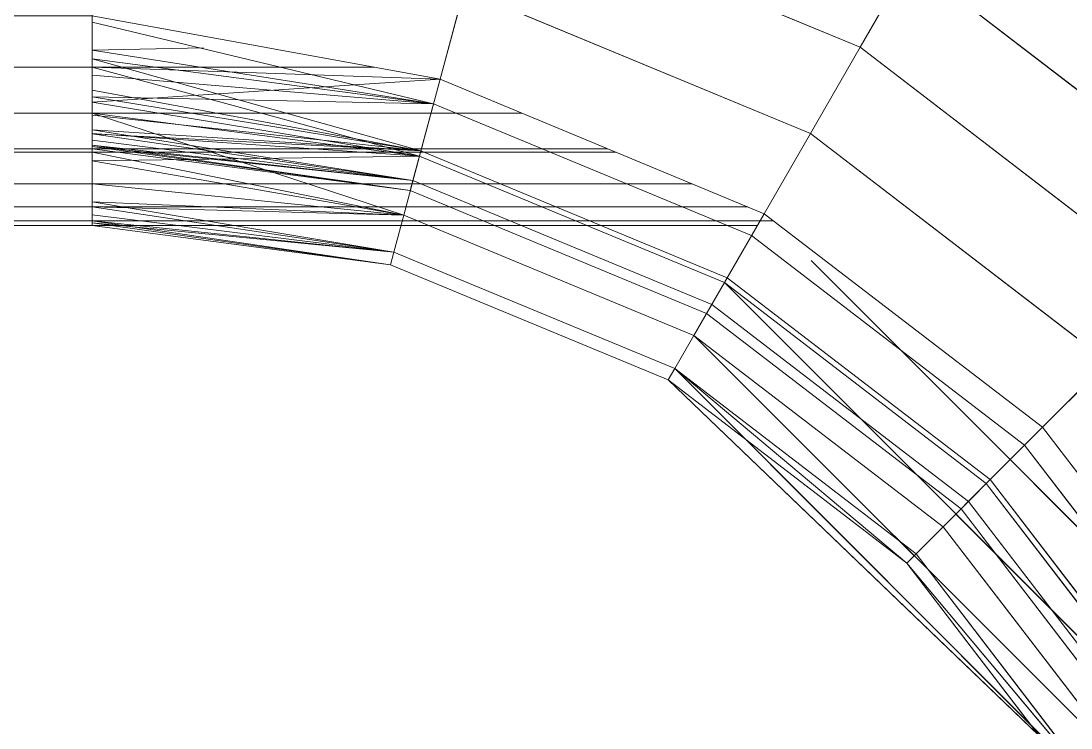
# Model space of a CAD drawing. Header units: centimetres. Extents: x -13689 to 3489, y -437 to 1921.
# Drawn here: x -2972.127 to -2970.759, y 189.646 to 190.566 of the extents above; entities that cross this region are included whole.
import ezdxf

# ---------------------------------------------------------------- set-up
doc = ezdxf.new("R2010")
doc.units = ezdxf.units.CM
doc.layers.add('M-EQPM', color=7, linetype='Continuous', lineweight=9)

# ---------------------------------------------------------------- blocks, each defined once
blk = doc.blocks.new('EQ-05-007 - EQ-05-007_dwg_Agrupar_308-1548997-Sección 3-2')
at = {"layer": 'M-EQPM', "color": 136, "true_color": 0x007f7f}
for p, q in [((-2104.3929, 190.7319), (-2103.9105, 190.5321)), ((-2103.9105, 190.5321), (-2103.8458, 190.6441)), ((-2103.8458, 190.6441), (-2103.4048, 190.3057)), ((-2104.4576, 190.4904), (-2104.4264, 190.6069)), ((-2104.4264, 190.6069), (-2103.9752, 190.42)), ((-2104.9105, 190.5061), (-2104.9105, 190.573)), ((-2104.4576, 190.4904), (-2104.9105, 190.573)), ((-2104.4661, 190.4586), (-2104.9105, 190.5649)), ((-2104.4661, 190.4586), (-2104.9105, 190.5649)), ((-2104.7659, 190.5316), (-2104.9105, 190.5285)), ((-2104.7659, 190.5316), (-2104.9105, 190.5285)), ((-2104.9105, 190.5285), (-2104.4661, 190.4586)), ((-2104.9105, 190.5285), (-2104.4661, 190.4586)), ((-2103.9752, 190.42), (-2103.9105, 190.5321)), ((-2103.9105, 190.5321), (-2103.4963, 190.2142)), ((-2104.4825, 190.3972), (-2104.9105, 190.5172)), ((-2104.4661, 190.4586), (-2104.9105, 190.5172)), ((-2104.9105, 190.5061), (-2120.9105, 190.5061)), ((-2104.4844, 190.3903), (-2104.9105, 190.5061)), ((-2104.9105, 190.4464), (-2104.9105, 190.5061)), ((-2104.9105, 190.5061), (-2104.4576, 190.4904)), ((-2104.4576, 190.4904), (-2104.9105, 190.5061)), ((-2104.9105, 190.5061), (-2104.4576, 190.4904)), ((-2104.4661, 190.4586), (-2104.9105, 190.4958)), ((-2104.4576, 190.4904), (-2104.9105, 190.4606)), ((-2104.4844, 190.3903), (-2104.4576, 190.4904)), ((-2104.4576, 190.4904), (-2104.4844, 190.3903)), ((-2104.4576, 190.4904), (-2104.0355, 190.3155)), ((-2104.4825, 190.3972), (-2104.9105, 190.4764)), ((-2104.4661, 190.4586), (-2104.9105, 190.4674)), ((-2104.9105, 190.4674), (-2104.4825, 190.3972)), ((-2104.4844, 190.3903), (-2104.9105, 190.4606)), ((-2104.4825, 190.3972), (-2104.4661, 190.4586)), ((-2104.4661, 190.4586), (-2104.4825, 190.3972)), ((-2104.4661, 190.4586), (-2104.0519, 190.2871)), ((-2104.4661, 190.4586), (-2104.0519, 190.2871)), ((-2104.4661, 190.4586), (-2104.0519, 190.2871)), ((-2104.4661, 190.4586), (-2104.0519, 190.2871)), ((-2104.9105, 190.4464), (-2120.9105, 190.4464)), ((-2104.5049, 190.3136), (-2104.9105, 190.4464)), ((-2104.9105, 190.3955), (-2104.9105, 190.4464)), ((-2104.4844, 190.3903), (-2104.9105, 190.4464)), ((-2104.4825, 190.3972), (-2104.9105, 190.4436)), ((-2104.4825, 190.3972), (-2104.9105, 190.4436)), ((-2104.4825, 190.3972), (-2104.9105, 190.4247)), ((-2104.9105, 190.4247), (-2104.4929, 190.3586)), ((-2104.4844, 190.3903), (-2104.9105, 190.4198)), ((-2104.4929, 190.3586), (-2104.9105, 190.4196)), ((-2104.9105, 190.4196), (-2104.4825, 190.3972)), ((-2104.0355, 190.3155), (-2103.9752, 190.42)), ((-2103.9752, 190.42), (-2103.5878, 190.1227)), ((-2104.4929, 190.3586), (-2104.9105, 190.4111)), ((-2104.4964, 190.3455), (-2104.9105, 190.4049)), ((-2104.9105, 190.4049), (-2104.4929, 190.3586)), ((-2104.4964, 190.3455), (-2104.9105, 190.4028)), ((-2104.4929, 190.3586), (-2104.9105, 190.4028)), ((-2104.9105, 190.4), (-2120.9105, 190.4)), ((-2104.9105, 190.3955), (-2120.9105, 190.3955)), ((-2104.4964, 190.3455), (-2104.9105, 190.4)), ((-2104.5049, 190.3136), (-2104.9105, 190.3955)), ((-2104.9105, 190.3545), (-2104.9105, 190.3955)), ((-2104.4844, 190.3903), (-2104.9105, 190.3843)), ((-2104.5049, 190.3136), (-2104.4844, 190.3903)), ((-2104.4844, 190.3903), (-2104.5049, 190.3136)), ((-2104.4929, 190.3586), (-2104.4825, 190.3972)), ((-2104.4825, 190.3972), (-2104.4929, 190.3586)), ((-2104.4844, 190.3903), (-2104.0873, 190.2259)), ((-2104.4844, 190.3903), (-2104.0873, 190.2259)), ((-2104.4825, 190.3972), (-2104.0837, 190.2321)), ((-2104.4825, 190.3972), (-2104.0837, 190.2321)), ((-2104.5049, 190.3136), (-2104.9105, 190.3843)), ((-2104.9105, 190.3545), (-2120.9105, 190.3545)), ((-2104.9105, 190.3245), (-2104.9105, 190.3545)), ((-2104.5049, 190.3136), (-2104.9105, 190.3545)), ((-2104.5049, 190.3136), (-2104.9105, 190.3545)), ((-2104.4964, 190.3455), (-2104.4929, 190.3586)), ((-2104.4964, 190.3455), (-2104.4929, 190.3586)), ((-2104.4929, 190.3586), (-2104.1037, 190.1974)), ((-2104.4929, 190.3586), (-2104.1037, 190.1974)), ((-2104.4964, 190.3455), (-2104.1105, 190.1856)), ((-2104.9105, 190.3245), (-2120.9105, 190.3245)), ((-2104.5049, 190.3136), (-2104.9105, 190.3309)), ((-2104.9105, 190.3309), (-2104.5179, 190.2653)), ((-2104.9105, 190.3062), (-2104.9105, 190.3245)), ((-2104.5179, 190.2653), (-2104.9105, 190.3245)), ((-2104.9105, 190.3245), (-2104.5049, 190.3136)), ((-2104.9105, 190.3062), (-2120.9105, 190.3062)), ((-2104.5179, 190.2653), (-2104.9105, 190.3138)), ((-2104.5223, 190.2489), (-2104.9105, 190.3062)), ((-2104.9105, 190.3062), (-2104.9105, 190.3)), ((-2104.9105, 190.3062), (-2104.5179, 190.2653)), ((-2104.5179, 190.2653), (-2104.5049, 190.3136)), ((-2104.5049, 190.3136), (-2104.5179, 190.2653)), ((-2104.5049, 190.3136), (-2104.127, 190.1571)), ((-2104.5049, 190.3136), (-2104.127, 190.1571)), ((-2104.0873, 190.2259), (-2104.0355, 190.3155)), ((-2104.0355, 190.3155), (-2104.0873, 190.2259)), ((-2104.0355, 190.3155), (-2103.6731, 190.0374)), ((-2104.9105, 190.3), (-2120.9105, 190.3)), ((-2104.5223, 190.2489), (-2104.9105, 190.3035)), ((-2104.5179, 190.2653), (-2104.9105, 190.3035)), ((-2104.5223, 190.2489), (-2104.9105, 190.3)), ((-2104.0837, 190.2321), (-2104.0519, 190.2871)), ((-2104.0519, 190.2871), (-2104.0837, 190.2321)), ((-2104.0519, 190.2871), (-2103.6963, 190.0142)), ((-2104.0519, 190.2871), (-2103.6963, 190.0142)), ((-2103.6963, 190.0142), (-2104.0519, 190.2871)), ((-2104.0519, 190.2871), (-2103.6963, 190.0142)), ((-2104.5223, 190.2489), (-2104.5179, 190.2653)), ((-2104.5223, 190.2489), (-2104.5179, 190.2653)), ((-2104.5179, 190.2653), (-2104.152, 190.1138)), ((-2104.5179, 190.2653), (-2104.152, 190.1138)), ((-2104.5223, 190.2489), (-2104.1605, 190.099)), ((-2104.127, 190.1571), (-2104.0873, 190.2259)), ((-2104.0873, 190.2259), (-2104.127, 190.1571)), ((-2104.1037, 190.1974), (-2104.0837, 190.2321)), ((-2104.0837, 190.2321), (-2104.1037, 190.1974)), ((-2104.0873, 190.2259), (-2103.7463, 189.9642)), ((-2104.0873, 190.2259), (-2103.7463, 189.9642)), ((-2104.0837, 190.2321), (-2103.7412, 189.9693)), ((-2104.0837, 190.2321), (-2103.7412, 189.9693)), ((-2104.1037, 190.1974), (-2104.1105, 190.1856)), ((-2104.1105, 190.1856), (-2104.1037, 190.1974)), ((-2104.1037, 190.1974), (-2103.7695, 189.941)), ((-2104.1037, 190.1974), (-2103.7695, 189.941)), ((-2104.1105, 190.1856), (-2103.7791, 189.9314)), ((-2104.152, 190.1138), (-2104.127, 190.1571)), ((-2104.127, 190.1571), (-2104.152, 190.1138)), ((-2104.127, 190.1571), (-2103.8025, 189.908)), ((-2104.127, 190.1571), (-2103.8025, 189.908)), ((-2103.6731, 190.0374), (-2103.5878, 190.1227)), ((-2104.152, 190.1138), (-2104.1605, 190.099)), ((-2104.1605, 190.099), (-2104.152, 190.1138)), ((-2104.152, 190.1138), (-2103.8378, 189.8727)), ((-2104.152, 190.1138), (-2103.8378, 189.8727)), ((-2104.1605, 190.099), (-2103.8498, 189.8607)), ((-2103.7463, 189.9642), (-2103.6731, 190.0374)), ((-2103.6731, 190.0374), (-2103.7463, 189.9642)), ((-2103.6731, 190.0374), (-2103.395, 189.675)), ((-2103.7412, 189.9693), (-2103.6963, 190.0142)), ((-2103.6963, 190.0142), (-2103.7412, 189.9693)), ((-2103.6963, 190.0142), (-2103.4234, 189.6586)), ((-2103.6963, 190.0142), (-2103.4234, 189.6586)), ((-2103.6963, 190.0142), (-2103.4234, 189.6586)), ((-2103.6963, 190.0142), (-2103.4234, 189.6586)), ((-2103.7695, 189.941), (-2103.7412, 189.9693)), ((-2103.7412, 189.9693), (-2103.7695, 189.941)), ((-2103.7412, 189.9693), (-2103.4784, 189.6268)), ((-2103.7412, 189.9693), (-2103.4784, 189.6268)), ((-2103.8025, 189.908), (-2103.7463, 189.9642)), ((-2103.7463, 189.9642), (-2103.8025, 189.908)), ((-2103.7463, 189.9642), (-2103.4846, 189.6232)), ((-2103.7463, 189.9642), (-2103.4846, 189.6232)), ((-2103.7695, 189.941), (-2103.7791, 189.9314)), ((-2103.7791, 189.9314), (-2103.7695, 189.941)), ((-2103.7695, 189.941), (-2103.5131, 189.6068)), ((-2103.7695, 189.941), (-2103.5131, 189.6068)), ((-2103.7791, 189.9314), (-2103.5249, 189.6)), ((-2103.8378, 189.8727), (-2103.8025, 189.908)), ((-2103.8025, 189.908), (-2103.8378, 189.8727)), ((-2103.8025, 189.908), (-2103.5534, 189.5835)), ((-2103.8025, 189.908), (-2103.5534, 189.5835)), ((-2103.8378, 189.8727), (-2103.8498, 189.8607)), ((-2103.8498, 189.8607), (-2103.8378, 189.8727)), ((-2103.8378, 189.8727), (-2103.5967, 189.5585)), ((-2103.8378, 189.8727), (-2103.5967, 189.5585)), ((-2103.8498, 189.8607), (-2103.6115, 189.55))]:
    blk.add_line(p, q, dxfattribs=at)
at = {"layer": 'M-EQPM', "color": 136, "true_color": 0x007f7f, "flags": 128}
for points in [[(-2103.9105, 190.5321), (-2103.8458, 190.6441), (-2104.3594, 190.8569)], [(-2103.9105, 190.5321), (-2103.8458, 190.6441), (-2104.3594, 190.8569)], [(-2103.7855, 190.7486), (-2103.8458, 190.6441), (-2103.4048, 190.3057), (-2103.4963, 190.2142)], [(-2103.7855, 190.7486), (-2103.8458, 190.6441), (-2103.4048, 190.3057), (-2103.4963, 190.2142)], [(-2103.6115, 189.55), (-2103.8498, 189.8607), (-2103.8378, 189.8727), (-2103.5967, 189.5585)], [(-2103.4846, 189.6232), (-2103.7463, 189.9642), (-2103.6731, 190.0374), (-2104.0355, 190.3155), (-2103.9752, 190.42), (-2104.4264, 190.6069), (-2104.3929, 190.7319), (-2103.9105, 190.5321), (-2103.9752, 190.42), (-2103.5878, 190.1227), (-2103.6731, 190.0374), (-2103.395, 189.675)], [(-2104.3929, 190.7319), (-2103.9105, 190.5321), (-2103.9752, 190.42), (-2103.5878, 190.1227), (-2103.6731, 190.0374), (-2103.395, 189.675), (-2103.4846, 189.6232), (-2103.3202, 189.2261), (-2103.3969, 189.2056), (-2103.386, 188.8), (-2103.356, 188.8), (-2103.356, 186.8)], [(-2120.9105, 190.573), (-2104.9105, 190.573), (-2104.9105, 190.6455), (-2104.4264, 190.6069), (-2104.4576, 190.4904), (-2104.0355, 190.3155), (-2104.0873, 190.2259), (-2103.7463, 189.9642), (-2103.8025, 189.908), (-2103.5534, 189.5835), (-2103.5967, 189.5585), (-2103.4452, 189.1926), (-2103.3969, 189.2056), (-2103.5534, 189.5835), (-2103.4846, 189.6232), (-2103.7463, 189.9642), (-2103.6731, 190.0374), (-2104.0355, 190.3155), (-2103.9752, 190.42), (-2104.4264, 190.6069), (-2104.9105, 190.7218), (-2120.9105, 190.7218)], [(-2120.9105, 190.3955), (-2104.9105, 190.3955), (-2104.9105, 190.4464), (-2104.5049, 190.3136), (-2104.9105, 190.4464), (-2104.4844, 190.3903), (-2104.5049, 190.3136), (-2104.9105, 190.3955), (-2104.9105, 190.4464), (-2104.4844, 190.3903), (-2104.5049, 190.3136), (-2104.127, 190.1571), (-2104.152, 190.1138), (-2104.1605, 190.099), (-2104.5223, 190.2489), (-2104.5179, 190.2653), (-2104.152, 190.1138), (-2103.8378, 189.8727), (-2103.8025, 189.908), (-2104.127, 190.1571), (-2104.0873, 190.2259), (-2104.4844, 190.3903), (-2104.9105, 190.5061), (-2104.9105, 190.573), (-2104.4576, 190.4904), (-2104.4844, 190.3903), (-2104.0873, 190.2259), (-2104.127, 190.1571), (-2103.8025, 189.908), (-2103.8378, 189.8727), (-2103.8498, 189.8607), (-2104.1605, 190.099), (-2104.152, 190.1138), (-2103.8378, 189.8727), (-2103.5967, 189.5585)], [(-2103.5534, 189.5835), (-2103.8025, 189.908), (-2103.7463, 189.9642), (-2104.0873, 190.2259), (-2104.0355, 190.3155), (-2104.4576, 190.4904), (-2104.4264, 190.6069)], [(-2120.9105, 190.3955), (-2120.9105, 190.4464), (-2104.9105, 190.4464), (-2104.9105, 190.5061), (-2104.4576, 190.4904), (-2104.9105, 190.573), (-2104.9105, 190.5061), (-2120.9105, 190.5061), (-2120.9105, 190.4464), (-2121.3366, 190.3903), (-2120.9105, 190.3955), (-2121.3366, 190.3903), (-2121.7337, 190.2259), (-2121.7855, 190.3155), (-2122.1479, 190.0374), (-2122.2332, 190.1227), (-2122.5305, 189.7353), (-2122.6425, 189.8), (-2122.8423, 189.3176), (-2122.9673, 189.3511)], [(-2104.9105, 190.4764), (-2104.4825, 190.3972), (-2104.9105, 190.5172), (-2104.4661, 190.4586), (-2104.9105, 190.5649)], [(-2104.7659, 190.5316), (-2104.9105, 190.5285), (-2104.4661, 190.4586), (-2104.4825, 190.3972), (-2104.9105, 190.4674), (-2104.4661, 190.4586), (-2104.9105, 190.4958)], [(-2103.2641, 186.8), (-2103.2641, 188.8), (-2103.3202, 189.2261), (-2103.315, 188.8), (-2103.3202, 189.2261), (-2103.2201, 189.2529), (-2103.395, 189.675), (-2103.2905, 189.7353), (-2103.5878, 190.1227), (-2103.4963, 190.2142), (-2103.9105, 190.5321)], [(-2103.1784, 189.8), (-2103.2905, 189.7353), (-2103.1036, 189.2841), (-2103.2201, 189.2529), (-2103.395, 189.675), (-2103.2905, 189.7353), (-2103.5878, 190.1227), (-2103.4963, 190.2142), (-2103.9105, 190.5321)], [(-2120.9105, 190.5061), (-2104.9105, 190.5061), (-2104.4576, 190.4904), (-2104.4844, 190.3903), (-2104.9105, 190.5061), (-2104.9105, 190.4464), (-2120.9105, 190.4464), (-2120.9105, 190.3955)], [(-2104.9105, 190.4606), (-2104.4576, 190.4904), (-2104.9105, 190.4606), (-2104.4844, 190.3903), (-2104.4576, 190.4904), (-2104.9105, 190.5061)], [(-2104.9105, 190.4958), (-2104.4661, 190.4586), (-2104.0519, 190.2871), (-2104.0837, 190.2321), (-2103.7412, 189.9693), (-2103.6963, 190.0142), (-2103.4234, 189.6586), (-2103.4784, 189.6268), (-2103.3133, 189.228), (-2103.2519, 189.2444)], [(-2104.9105, 190.4606), (-2104.4844, 190.3903), (-2104.4576, 190.4904)], [(-2104.9105, 190.4764), (-2104.4825, 190.3972), (-2104.4661, 190.4586), (-2104.0519, 190.2871), (-2104.0837, 190.2321), (-2103.7412, 189.9693), (-2103.6963, 190.0142), (-2103.4234, 189.6586), (-2103.4784, 189.6268), (-2103.3133, 189.228), (-2103.2341, 188.8)], [(-2103.3133, 189.228), (-2103.2519, 189.2444), (-2103.4234, 189.6586), (-2103.4784, 189.6268), (-2103.7412, 189.9693), (-2103.6963, 190.0142), (-2104.0519, 190.2871), (-2104.0837, 190.2321), (-2104.4825, 190.3972), (-2104.9105, 190.4436), (-2104.4825, 190.3972), (-2104.9105, 190.4196), (-2104.4929, 190.3586), (-2104.9105, 190.4196)], [(-2103.1933, 188.8), (-2103.2519, 189.2444), (-2103.4234, 189.6586), (-2103.4784, 189.6268), (-2103.7412, 189.9693), (-2103.6963, 190.0142), (-2104.0519, 190.2871), (-2104.0837, 190.2321), (-2104.4825, 190.3972), (-2104.9105, 190.4436)], [(-2104.9105, 190.4111), (-2104.4929, 190.3586), (-2104.9105, 190.4247), (-2104.4825, 190.3972), (-2104.9105, 190.4436)], [(-2104.9105, 190.4247), (-2104.4825, 190.3972), (-2104.4929, 190.3586), (-2104.1037, 190.1974), (-2103.7695, 189.941), (-2103.7791, 189.9314), (-2103.7695, 189.941), (-2103.5131, 189.6068), (-2103.5249, 189.6), (-2103.7791, 189.9314), (-2103.7695, 189.941), (-2103.5131, 189.6068), (-2103.5249, 189.6), (-2103.5131, 189.6068), (-2103.3519, 189.2176), (-2103.3056, 188.8)], [(-2104.9105, 190.4247), (-2104.4929, 190.3586), (-2104.4825, 190.3972), (-2104.0837, 190.2321), (-2104.1037, 190.1974), (-2103.7695, 189.941), (-2103.7412, 189.9693), (-2103.4784, 189.6268), (-2103.5131, 189.6068), (-2103.3519, 189.2176), (-2103.3133, 189.228), (-2103.3519, 189.2176), (-2103.2669, 188.8)], [(-2104.0355, 190.3155), (-2104.0873, 190.2259), (-2104.4844, 190.3903), (-2104.9105, 190.4198), (-2104.4844, 190.3903), (-2104.5049, 190.3136), (-2104.9105, 190.3843), (-2104.4844, 190.3903), (-2104.9105, 190.3843)], [(-2104.9105, 190.4049), (-2104.4929, 190.3586), (-2104.4825, 190.3972), (-2104.9105, 190.4196)], [(-2103.2669, 188.8), (-2103.3133, 189.228), (-2103.4784, 189.6268), (-2103.5131, 189.6068), (-2103.7695, 189.941), (-2103.7412, 189.9693), (-2104.0837, 190.2321), (-2104.1037, 190.1974), (-2104.4929, 190.3586), (-2104.9105, 190.4111)], [(-2103.5131, 189.6068), (-2103.7695, 189.941), (-2103.7412, 189.9693), (-2103.4784, 189.6268)], [(-2103.5249, 189.6), (-2103.7791, 189.9314), (-2104.1105, 190.1856), (-2104.1037, 190.1974), (-2104.1105, 190.1856), (-2104.1037, 190.1974), (-2104.0837, 190.2321), (-2103.7412, 189.9693), (-2103.7695, 189.941), (-2104.1037, 190.1974), (-2103.7695, 189.941), (-2103.7791, 189.9314), (-2104.1105, 190.1856), (-2104.4964, 190.3455), (-2104.4929, 190.3586), (-2104.4964, 190.3455), (-2104.9105, 190.4049)], [(-2120.9105, 190.3545), (-2104.9105, 190.3545), (-2104.9105, 190.3955), (-2104.9105, 190.3545), (-2120.9105, 190.3545)], [(-2120.9105, 190.3), (-2120.9105, 190.3062), (-2120.9105, 190.3245), (-2120.9105, 190.3545), (-2120.9105, 190.3955), (-2104.9105, 190.3955), (-2104.5049, 190.3136), (-2104.127, 190.1571), (-2104.152, 190.1138), (-2104.5179, 190.2653), (-2104.5049, 190.3136), (-2104.9105, 190.3545), (-2104.9105, 190.3245), (-2120.9105, 190.3245), (-2121.3031, 190.2653), (-2120.9105, 190.3062)], [(-2104.9105, 190.3545), (-2104.5049, 190.3136), (-2104.4844, 190.3903), (-2104.0873, 190.2259), (-2104.0355, 190.3155)], [(-2104.9105, 190.3843), (-2104.5049, 190.3136), (-2104.9105, 190.3545)], [(-2120.9105, 190.3245), (-2104.9105, 190.3245), (-2104.5179, 190.2653), (-2104.5049, 190.3136), (-2104.9105, 190.3245), (-2104.5049, 190.3136), (-2104.9105, 190.3545), (-2104.9105, 190.3245), (-2104.9105, 190.3062), (-2104.5179, 190.2653), (-2104.9105, 190.3245), (-2104.9105, 190.3062), (-2120.9105, 190.3062)], [(-2120.9105, 190.3062), (-2104.9105, 190.3062), (-2104.5179, 190.2653), (-2104.5223, 190.2489), (-2104.9105, 190.3062), (-2104.5223, 190.2489), (-2104.9105, 190.3), (-2104.9105, 190.3062), (-2104.9105, 190.3), (-2120.9105, 190.3)], [(-2104.9105, 190.3309), (-2104.5179, 190.2653), (-2104.9105, 190.3138)], [(-2103.6731, 190.0374), (-2103.7463, 189.9642), (-2104.0873, 190.2259), (-2104.127, 190.1571), (-2104.5049, 190.3136), (-2104.9105, 190.3309), (-2104.5049, 190.3136), (-2104.5179, 190.2653), (-2104.9105, 190.3309)], [(-2104.9105, 190.3138), (-2104.5179, 190.2653), (-2104.5049, 190.3136), (-2104.127, 190.1571), (-2104.0873, 190.2259), (-2103.7463, 189.9642), (-2103.6731, 190.0374)], [(-2104.9105, 190.3), (-2120.9105, 190.3), (-2120.1438, 190.3002)], [(-2104.9105, 190.3035), (-2104.5223, 190.2489), (-2104.9105, 190.3)], [(-2103.395, 189.675), (-2103.4846, 189.6232), (-2103.7463, 189.9642), (-2103.8025, 189.908), (-2104.127, 190.1571), (-2104.152, 190.1138), (-2104.5179, 190.2653), (-2104.9105, 190.3035)], [(-2104.5223, 190.2489), (-2104.5179, 190.2653), (-2104.152, 190.1138), (-2104.127, 190.1571), (-2103.8025, 189.908), (-2103.7463, 189.9642), (-2103.4846, 189.6232), (-2103.395, 189.675)], [(-2103.2201, 189.2529), (-2103.3202, 189.2261), (-2103.4846, 189.6232), (-2103.5534, 189.5835), (-2103.8025, 189.908), (-2103.8378, 189.8727), (-2104.152, 190.1138), (-2104.1605, 190.099), (-2104.5223, 190.2489)]]:
    blk.add_lwpolyline(points, dxfattribs=at)
for points in [[(-2104.9105, 190.5172), (-2104.4661, 190.4586), (-2104.4825, 190.3972)], [(-2104.9105, 190.4674), (-2104.4825, 190.3972), (-2104.4661, 190.4586)], [(-2104.9105, 190.4), (-2104.4964, 190.3455), (-2104.9105, 190.4049), (-2104.4929, 190.3586), (-2104.4825, 190.3972), (-2104.0837, 190.2321), (-2104.1037, 190.1974), (-2104.4929, 190.3586), (-2104.1037, 190.1974), (-2104.1105, 190.1856), (-2104.4964, 190.3455), (-2104.4929, 190.3586), (-2104.9105, 190.4028), (-2104.4964, 190.3455)], [(-2104.9105, 190.4028), (-2104.4964, 190.3455), (-2104.4929, 190.3586)], [(-2104.9105, 190.3035), (-2104.5223, 190.2489), (-2104.5179, 190.2653)], [(-2103.8498, 189.8607), (-2103.8378, 189.8727), (-2103.8498, 189.8607), (-2103.6115, 189.55), (-2103.5967, 189.5585), (-2103.5534, 189.5835), (-2103.3969, 189.2056), (-2103.4452, 189.1926), (-2103.5967, 189.5585), (-2103.8378, 189.8727), (-2104.152, 190.1138), (-2104.1605, 190.099)], [(-2103.8378, 189.8727), (-2103.5967, 189.5585), (-2103.5534, 189.5835), (-2103.3969, 189.2056), (-2103.3202, 189.2261), (-2103.4846, 189.6232), (-2103.5534, 189.5835), (-2103.8025, 189.908)]]:
    blk.add_lwpolyline(points, close=True, dxfattribs=at)
blk = doc.blocks.new('EQ-05-007 - EQ-05-007_dwg_Agrupar_316-1548998-Sección 3-2')
at = {"layer": 'M-EQPM', "color": 136, "true_color": 0x007f7f}
for p, q in [((-2104.4661, 190.4586), (-2104.9105, 190.5649)), ((-2104.4661, 190.4586), (-2104.9105, 190.5649)), ((-2104.7659, 190.5316), (-2104.9105, 190.5285)), ((-2104.7659, 190.5316), (-2104.9105, 190.5285)), ((-2104.9105, 190.5285), (-2104.4661, 190.4586)), ((-2104.9105, 190.5285), (-2104.4661, 190.4586)), ((-2104.4825, 190.3972), (-2104.9105, 190.5172)), ((-2104.4661, 190.4586), (-2104.9105, 190.5172)), ((-2104.4844, 190.3903), (-2104.9105, 190.5061)), ((-2104.9105, 190.5061), (-2104.4576, 190.4904)), ((-2104.4576, 190.4904), (-2104.9105, 190.5061)), ((-2104.9105, 190.5061), (-2104.4576, 190.4904)), ((-2104.9105, 190.5061), (-2104.4576, 190.4904)), ((-2104.4661, 190.4586), (-2104.9105, 190.4958)), ((-2104.4576, 190.4904), (-2104.9105, 190.4606)), ((-2104.4844, 190.3903), (-2104.4576, 190.4904)), ((-2104.4576, 190.4904), (-2104.4844, 190.3903)), ((-2104.4825, 190.3972), (-2104.9105, 190.4764)), ((-2104.4661, 190.4586), (-2104.9105, 190.4674)), ((-2104.9105, 190.4674), (-2104.4825, 190.3972)), ((-2104.4844, 190.3903), (-2104.9105, 190.4606)), ((-2104.4825, 190.3972), (-2104.4661, 190.4586)), ((-2104.4661, 190.4586), (-2104.4825, 190.3972)), ((-2104.4661, 190.4586), (-2104.0519, 190.2871)), ((-2104.4661, 190.4586), (-2104.0519, 190.2871)), ((-2104.4661, 190.4586), (-2104.0519, 190.2871)), ((-2104.4661, 190.4586), (-2104.0519, 190.2871)), ((-2104.5049, 190.3136), (-2104.9105, 190.4464)), ((-2104.4844, 190.3903), (-2104.9105, 190.4464)), ((-2104.4825, 190.3972), (-2104.9105, 190.4436)), ((-2104.4825, 190.3972), (-2104.9105, 190.4436)), ((-2104.4825, 190.3972), (-2104.9105, 190.4247)), ((-2104.9105, 190.4247), (-2104.4929, 190.3586)), ((-2104.4844, 190.3903), (-2104.9105, 190.4198)), ((-2104.4929, 190.3586), (-2104.9105, 190.4196)), ((-2104.9105, 190.4196), (-2104.4825, 190.3972)), ((-2104.4929, 190.3586), (-2104.9105, 190.4111)), ((-2104.4964, 190.3455), (-2104.9105, 190.4049)), ((-2104.9105, 190.4049), (-2104.4929, 190.3586)), ((-2104.4964, 190.3455), (-2104.9105, 190.4028)), ((-2104.4929, 190.3586), (-2104.9105, 190.4028)), ((-2104.4964, 190.3455), (-2104.9105, 190.4)), ((-2104.5049, 190.3136), (-2104.9105, 190.3955)), ((-2104.4844, 190.3903), (-2104.9105, 190.3843)), ((-2104.5049, 190.3136), (-2104.4844, 190.3903)), ((-2104.4844, 190.3903), (-2104.5049, 190.3136)), ((-2104.4929, 190.3586), (-2104.4825, 190.3972)), ((-2104.4825, 190.3972), (-2104.4929, 190.3586)), ((-2104.4844, 190.3903), (-2104.0873, 190.2259)), ((-2104.4844, 190.3903), (-2104.0873, 190.2259)), ((-2104.4825, 190.3972), (-2104.0837, 190.2321)), ((-2104.4825, 190.3972), (-2104.0837, 190.2321)), ((-2104.5049, 190.3136), (-2104.9105, 190.3843)), ((-2104.5049, 190.3136), (-2104.9105, 190.3545)), ((-2104.5049, 190.3136), (-2104.9105, 190.3545)), ((-2104.4964, 190.3455), (-2104.4929, 190.3586)), ((-2104.4964, 190.3455), (-2104.4929, 190.3586)), ((-2104.4929, 190.3586), (-2104.1037, 190.1974)), ((-2104.4929, 190.3586), (-2104.1037, 190.1974)), ((-2104.4964, 190.3455), (-2104.1105, 190.1856)), ((-2104.5049, 190.3136), (-2104.9105, 190.3309)), ((-2104.9105, 190.3309), (-2104.5179, 190.2653)), ((-2104.5179, 190.2653), (-2104.9105, 190.3245)), ((-2104.9105, 190.3245), (-2104.5049, 190.3136)), ((-2104.5179, 190.2653), (-2104.9105, 190.3138)), ((-2104.5223, 190.2489), (-2104.9105, 190.3062)), ((-2104.9105, 190.3062), (-2104.5179, 190.2653)), ((-2104.5179, 190.2653), (-2104.5049, 190.3136)), ((-2104.5049, 190.3136), (-2104.5179, 190.2653)), ((-2104.5049, 190.3136), (-2104.127, 190.1571)), ((-2104.5049, 190.3136), (-2104.127, 190.1571)), ((-2104.0873, 190.2259), (-2104.0355, 190.3155)), ((-2104.5223, 190.2489), (-2104.9105, 190.3035)), ((-2104.5179, 190.2653), (-2104.9105, 190.3035)), ((-2104.5223, 190.2489), (-2104.9105, 190.3)), ((-2104.5223, 190.2489), (-2104.5179, 190.2653)), ((-2104.5223, 190.2489), (-2104.5179, 190.2653)), ((-2104.5179, 190.2653), (-2104.152, 190.1138)), ((-2104.5179, 190.2653), (-2104.152, 190.1138)), ((-2103.9744, 190.2544), (-2103.395, 189.675)), ((-2104.5223, 190.2489), (-2104.1605, 190.099)), ((-2104.127, 190.1571), (-2104.0873, 190.2259)), ((-2104.0873, 190.2259), (-2103.4846, 189.6232)), ((-2104.1105, 190.1856), (-2103.7791, 189.9314)), ((-2104.152, 190.1138), (-2104.127, 190.1571)), ((-2104.127, 190.1571), (-2104.152, 190.1138)), ((-2104.127, 190.1571), (-2103.5534, 189.5835)), ((-2104.152, 190.1138), (-2104.1605, 190.099)), ((-2104.1605, 190.099), (-2104.152, 190.1138)), ((-2103.8498, 189.8607), (-2104.152, 190.1138)), ((-2104.152, 190.1138), (-2103.5967, 189.5585)), ((-2104.152, 190.1138), (-2103.5967, 189.5585)), ((-2104.1605, 190.099), (-2103.5967, 189.5585)), ((-2104.1605, 190.099), (-2103.8498, 189.8607)), ((-2103.7791, 189.9314), (-2103.5249, 189.6)), ((-2103.5967, 189.5585), (-2103.8498, 189.8607)), ((-2103.6115, 189.55), (-2103.8498, 189.8607)), ((-2103.8498, 189.8607), (-2103.5967, 189.5585))]:
    blk.add_line(p, q, dxfattribs=at)
at = {"layer": 'M-EQPM', "color": 136, "true_color": 0x007f7f, "flags": 128}
for points in [[(-2104.9105, 190.4764), (-2104.4825, 190.3972), (-2104.9105, 190.5172), (-2104.4661, 190.4586), (-2104.9105, 190.5649)], [(-2104.7659, 190.5316), (-2104.9105, 190.5285), (-2104.4661, 190.4586), (-2104.4825, 190.3972), (-2104.9105, 190.4674), (-2104.4661, 190.4586), (-2104.9105, 190.4958)], [(-2104.9105, 190.4606), (-2104.4576, 190.4904), (-2104.9105, 190.4606), (-2104.4844, 190.3903), (-2104.4576, 190.4904), (-2104.9105, 190.5061)], [(-2104.9105, 190.4464), (-2104.4844, 190.3903), (-2104.5049, 190.3136), (-2104.127, 190.1571), (-2104.152, 190.1138), (-2104.1605, 190.099), (-2104.5223, 190.2489), (-2104.5179, 190.2653), (-2104.152, 190.1138), (-2103.5967, 189.5585), (-2103.5534, 189.5835), (-2104.127, 190.1571), (-2104.0873, 190.2259), (-2104.4844, 190.3903), (-2104.9105, 190.5061)], [(-2104.9105, 190.4958), (-2104.4661, 190.4586), (-2104.0519, 190.2871)], [(-2104.4576, 190.4904), (-2104.4844, 190.3903), (-2104.9105, 190.4606)], [(-2104.4576, 190.4904), (-2104.4844, 190.3903), (-2104.0873, 190.2259), (-2104.127, 190.1571), (-2103.5534, 189.5835), (-2103.3969, 189.2056), (-2103.4452, 189.1926), (-2103.5967, 189.5585), (-2103.5534, 189.5835), (-2103.4846, 189.6232), (-2104.0873, 190.2259), (-2104.0355, 190.3155)], [(-2104.9105, 190.4764), (-2104.4825, 190.3972), (-2104.4661, 190.4586), (-2104.0519, 190.2871)], [(-2104.9105, 190.4464), (-2104.5049, 190.3136), (-2104.9105, 190.4464), (-2104.4844, 190.3903), (-2104.5049, 190.3136), (-2104.9105, 190.3955)], [(-2104.0837, 190.2321), (-2104.4825, 190.3972), (-2104.9105, 190.4436), (-2104.4825, 190.3972), (-2104.9105, 190.4196), (-2104.4929, 190.3586), (-2104.9105, 190.4196)], [(-2104.0837, 190.2321), (-2104.4825, 190.3972), (-2104.9105, 190.4436)], [(-2104.9105, 190.4111), (-2104.4929, 190.3586), (-2104.9105, 190.4247), (-2104.4825, 190.3972), (-2104.9105, 190.4436)], [(-2104.9105, 190.4247), (-2104.4825, 190.3972), (-2104.4929, 190.3586), (-2104.1037, 190.1974)], [(-2104.9105, 190.4247), (-2104.4929, 190.3586), (-2104.4825, 190.3972), (-2104.0837, 190.2321)], [(-2104.9105, 190.4198), (-2104.4844, 190.3903), (-2104.5049, 190.3136), (-2104.9105, 190.3843), (-2104.4844, 190.3903), (-2104.9105, 190.3843)], [(-2104.9105, 190.4198), (-2104.4844, 190.3903), (-2104.0873, 190.2259)], [(-2104.9105, 190.4049), (-2104.4929, 190.3586), (-2104.4825, 190.3972), (-2104.9105, 190.4196)], [(-2104.1037, 190.1974), (-2104.4929, 190.3586), (-2104.9105, 190.4111)], [(-2104.1105, 190.1856), (-2104.4964, 190.3455), (-2104.4929, 190.3586), (-2104.4964, 190.3455), (-2104.9105, 190.4049)], [(-2104.9105, 190.4), (-2104.4964, 190.3455), (-2104.9105, 190.4049), (-2104.4929, 190.3586), (-2104.4825, 190.3972), (-2104.0837, 190.2321)], [(-2104.1105, 190.1856), (-2104.4964, 190.3455), (-2104.4929, 190.3586), (-2104.9105, 190.4028), (-2104.4964, 190.3455), (-2104.9105, 190.4)], [(-2104.9105, 190.3545), (-2104.5049, 190.3136), (-2104.5179, 190.2653), (-2104.152, 190.1138), (-2104.127, 190.1571), (-2104.5049, 190.3136), (-2104.9105, 190.3955)], [(-2104.9105, 190.3545), (-2104.5049, 190.3136), (-2104.4844, 190.3903), (-2104.0873, 190.2259)], [(-2104.9105, 190.3843), (-2104.5049, 190.3136), (-2104.9105, 190.3545)], [(-2104.9105, 190.3245), (-2104.5179, 190.2653), (-2104.5049, 190.3136), (-2104.9105, 190.3245), (-2104.5049, 190.3136), (-2104.9105, 190.3545)], [(-2104.9105, 190.3138), (-2104.5179, 190.2653), (-2104.9105, 190.3309)], [(-2104.127, 190.1571), (-2104.5049, 190.3136), (-2104.9105, 190.3309), (-2104.5049, 190.3136), (-2104.5179, 190.2653), (-2104.9105, 190.3309)], [(-2104.9105, 190.3062), (-2104.5179, 190.2653), (-2104.9105, 190.3245)], [(-2104.9105, 190.3138), (-2104.5179, 190.2653), (-2104.5049, 190.3136), (-2104.127, 190.1571)], [(-2104.9105, 190.3062), (-2104.5179, 190.2653), (-2104.5223, 190.2489), (-2104.9105, 190.3062), (-2104.5223, 190.2489), (-2104.9105, 190.3)], [(-2103.386, 188.8), (-2103.4452, 189.1926), (-2103.4616, 189.1882), (-2103.6115, 189.55), (-2103.5967, 189.5585), (-2103.4452, 189.1926), (-2103.3969, 189.2056), (-2103.5534, 189.5835), (-2103.4846, 189.6232), (-2104.0873, 190.2259), (-2104.0355, 190.3155)], [(-2104.127, 190.1571), (-2104.152, 190.1138), (-2104.5179, 190.2653), (-2104.9105, 190.3035)], [(-2104.9105, 190.3), (-2104.5223, 190.2489), (-2104.9105, 190.3035)], [(-2104.127, 190.1571), (-2104.152, 190.1138), (-2104.5179, 190.2653), (-2104.5223, 190.2489)], [(-2103.386, 188.8), (-2103.3969, 189.2056), (-2103.3202, 189.2261), (-2103.4846, 189.6232), (-2103.395, 189.675), (-2103.9744, 190.2544)], [(-2103.9744, 190.2544), (-2103.395, 189.675), (-2103.4846, 189.6232), (-2103.3202, 189.2261), (-2103.3969, 189.2056), (-2103.386, 188.8)], [(-2104.5223, 190.2489), (-2104.1605, 190.099), (-2104.152, 190.1138), (-2103.5967, 189.5585), (-2103.5534, 189.5835)], [(-2103.4043, 188.8), (-2103.4616, 189.1882), (-2103.4043, 188.8), (-2103.4452, 189.1926), (-2103.4616, 189.1882), (-2103.6115, 189.55), (-2103.5967, 189.5585), (-2103.8498, 189.8607), (-2103.5967, 189.5585), (-2103.6115, 189.55), (-2103.8498, 189.8607), (-2104.1605, 190.099), (-2103.5967, 189.5585), (-2104.1605, 190.099), (-2104.152, 190.1138), (-2103.5967, 189.5585), (-2103.8498, 189.8607), (-2104.1605, 190.099), (-2104.152, 190.1138), (-2103.8498, 189.8607), (-2104.152, 190.1138)], [(-2103.5534, 189.5835), (-2103.5967, 189.5585), (-2104.152, 190.1138)], [(-2103.386, 188.8), (-2103.4452, 189.1926), (-2103.5967, 189.5585), (-2103.6115, 189.55), (-2103.8498, 189.8607), (-2103.5967, 189.5585), (-2103.4452, 189.1926), (-2103.3969, 189.2056), (-2103.5534, 189.5835)]]:
    blk.add_lwpolyline(points, dxfattribs=at)
for points in [[(-2104.9105, 190.5172), (-2104.4661, 190.4586), (-2104.4825, 190.3972)], [(-2104.9105, 190.5061), (-2104.4576, 190.4904), (-2104.4844, 190.3903)], [(-2104.9105, 190.4674), (-2104.4825, 190.3972), (-2104.4661, 190.4586)], [(-2104.9105, 190.4028), (-2104.4964, 190.3455), (-2104.4929, 190.3586)], [(-2104.1037, 190.1974), (-2104.4929, 190.3586)], [(-2104.9105, 190.3035), (-2104.5223, 190.2489), (-2104.5179, 190.2653)]]:
    blk.add_lwpolyline(points, close=True, dxfattribs=at)
blk = doc.blocks.new('EQ-05-007 - EQ-05-007_dwg_011_ENZUNCHADOR_dwg-1549000-Sección 3-2')
for name in ['EQ-05-007 - EQ-05-007_dwg_Agrupar_308-1548997-Sección 3-2', 'EQ-05-007 - EQ-05-007_dwg_Agrupar_316-1548998-Sección 3-2']:
    blk.add_blockref(name, (0, 0))
blk = doc.blocks.new('EQ-05-007 - EQ-05-007_dwg-1548992-Sección 3-2')
blk.add_blockref('EQ-05-007 - EQ-05-007_dwg_011_ENZUNCHADOR_dwg-1549000-Sección 3-2', (0, 0))
blk = doc.blocks.new('EQ-05-007 - EQ-05-007-1549005-Sección 3-2')
blk.add_blockref('EQ-05-007 - EQ-05-007_dwg-1548992-Sección 3-2', (0, 0))
blk = doc.blocks.new('EQ-05-007 - EQ-05-007_dwg_Agrupar_308-V23-Sección 3-2')
at = {"layer": 'M-EQPM', "color": 136, "true_color": 0x007f7f}
for p, q in [((-2104.5438, 190.5061), (-2104.9105, 190.5061)), ((-2104.9105, 190.5061), (-2104.5438, 190.5061)), ((-2104.5438, 190.5061), (-2104.9105, 190.5061)), ((-2104.3515, 190.4464), (-2104.9105, 190.4464)), ((-2104.3515, 190.4464), (-2104.9105, 190.4464)), ((-2104.9105, 190.4464), (-2104.3515, 190.4464)), ((-2104.2394, 190.4), (-2104.9105, 190.4)), ((-2104.2285, 190.3955), (-2104.9105, 190.3955)), ((-2104.9105, 190.3955), (-2104.2285, 190.3955)), ((-2104.9105, 190.3955), (-2104.2285, 190.3955)), ((-2104.1295, 190.3545), (-2104.9105, 190.3545)), ((-2104.9105, 190.3545), (-2104.1295, 190.3545)), ((-2104.1295, 190.3545), (-2104.9105, 190.3545)), ((-2104.057, 190.3245), (-2104.9105, 190.3245)), ((-2104.057, 190.3245), (-2104.9105, 190.3245)), ((-2104.9105, 190.3245), (-2104.057, 190.3245)), ((-2104.0234, 190.3062), (-2104.9105, 190.3062)), ((-2104.0234, 190.3062), (-2104.9105, 190.3062)), ((-2104.9105, 190.3062), (-2104.0234, 190.3062)), ((-2104.0445, 190.3), (-2104.9105, 190.3)), ((-2104.0445, 190.3), (-2104.9105, 190.3)), ((-2104.0445, 190.3), (-2104.9105, 190.3))]:
    blk.add_line(p, q, dxfattribs=at)
blk = doc.blocks.new('EQ-05-007 - EQ-05-007_dwg_011_ENZUNCHADOR_dwg-V24-Sección 3-2')
blk.add_blockref('EQ-05-007 - EQ-05-007_dwg_Agrupar_308-V23-Sección 3-2', (0, 0))
blk = doc.blocks.new('EQ-05-007 - EQ-05-007_dwg-V25-Sección 3-2')
blk.add_blockref('EQ-05-007 - EQ-05-007_dwg_011_ENZUNCHADOR_dwg-V24-Sección 3-2', (0, 0))
blk = doc.blocks.new('EQ-05-007 - EQ-05-007-V26-Sección 3-2')
blk.add_blockref('EQ-05-007 - EQ-05-007_dwg-V25-Sección 3-2', (0, 0))
blk = doc.blocks.new('PQ_RVR_MEP-01_ZZ_ZZ_MO_T_A_rvt-2-Sección 3-2')
at = {"layer": 'M-EQPM', "lineweight": 9}
for name in ['EQ-05-007 - EQ-05-007-1549005-Sección 3-2', 'EQ-05-007 - EQ-05-007-V26-Sección 3-2']:
    blk.add_blockref(name, (0, 0), dxfattribs=at)

msp = doc.modelspace()

# ---------------------------------------------------------------- block references
at = {"lineweight": 5}
msp.add_blockref('PQ_RVR_MEP-01_ZZ_ZZ_MO_T_A_rvt-2-Sección 3-2', (-867.1233, 0), dxfattribs=at)

doc.saveas('drawing.dxf')
